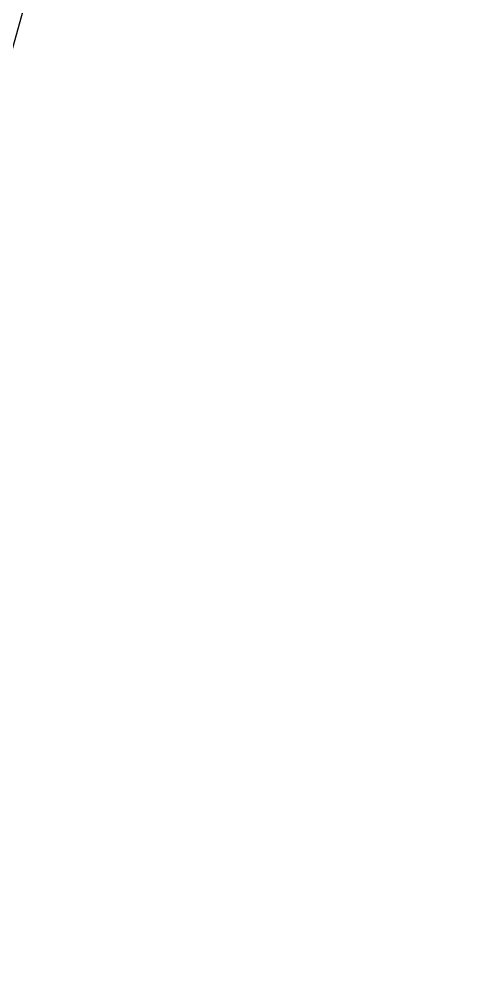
# Model space of a CAD drawing. Header units: millimetres. Extents: x -361679452 to 361242511, y -278557090 to 278849308.
# Drawn here: x 145433 to 166797, y 57383 to 103381 of the extents above; entities that cross this region are included whole.
import ezdxf

# ---------------------------------------------------------------- set-up
doc = ezdxf.new("R2010")
doc.units = ezdxf.units.MM
doc.header["$MEASUREMENT"] = 0
doc.layers.add('A-ANNO-ROOM', color=50, linetype='Continuous')
doc.layers.add('Xref_NT1+NT2_MBDV Cot vach_220729$0$ccu12-Thay', color=7, linetype='Continuous')
doc.styles.add('220126_HDN_HBA typical plan$0$211210_HDN_HBA_TYPICAL PLAN CORE OPT 1$0$HBA-Text', font='GOTHIC.TTF')

# ---------------------------------------------------------------- blocks, each defined once
blk = doc.blocks.new('A$C21AF0CCA')
at = {"layer": 'A-ANNO-ROOM', "insert": (1198, 815), "char_height": 600, "attachment_point": 2, "rotation": 0.1054, "style": '220126_HDN_HBA typical plan$0$211210_HDN_HBA_TYPICAL PLAN CORE OPT 1$0$HBA-Text'}
blk.add_mtext_dynamic_manual_height_columns('1-BR+', width=722857412.87, gutter_width=9766, heights=[0], dxfattribs=at)

msp = doc.modelspace()

# ---------------------------------------------------------------- linework, layer by layer
at = {"layer": 'Xref_NT1+NT2_MBDV Cot vach_220729$0$ccu12-Thay'}
msp.add_line((140428.5, 85463.3, 0), (153086.5, 130259.1, 0), dxfattribs=at)

# ---------------------------------------------------------------- block references
at = {"layer": 'A-ANNO-ROOM'}
for p in [(-193366.6, 192838, 0), (-194725.1, 187914.8, 0), (-204628.5, 156603.4, 0)]:
    msp.add_blockref('A$C21AF0CCA', p, dxfattribs=at)

doc.saveas('drawing.dxf')
